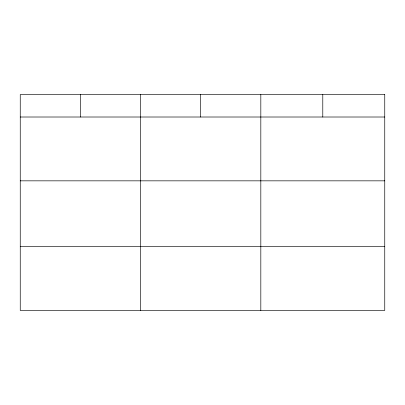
<?xml version="1.0" encoding="UTF-8"?>
<svg xmlns="http://www.w3.org/2000/svg" width="405" height="405" viewBox="0 0 405 405"><rect width="100%" height="100%" fill="white"/><g stroke="black" fill="none" stroke-linecap="round" stroke-linejoin="round"><path stroke-width="0.61" d="M20.25 117.01L384.75 117.01M20.25 180.838L384.75 180.838M20.25 246.599L384.75 246.599M322.785 94.573L322.785 117.01M260.82 94.573L260.82 310.427M200.677 94.573L200.677 117.01M140.535 94.573L140.535 310.427M80.392 94.573L80.392 117.01M384.75 94.573L20.25 94.573L20.25 310.427L384.75 310.427L384.75 94.573"/></g></svg>
